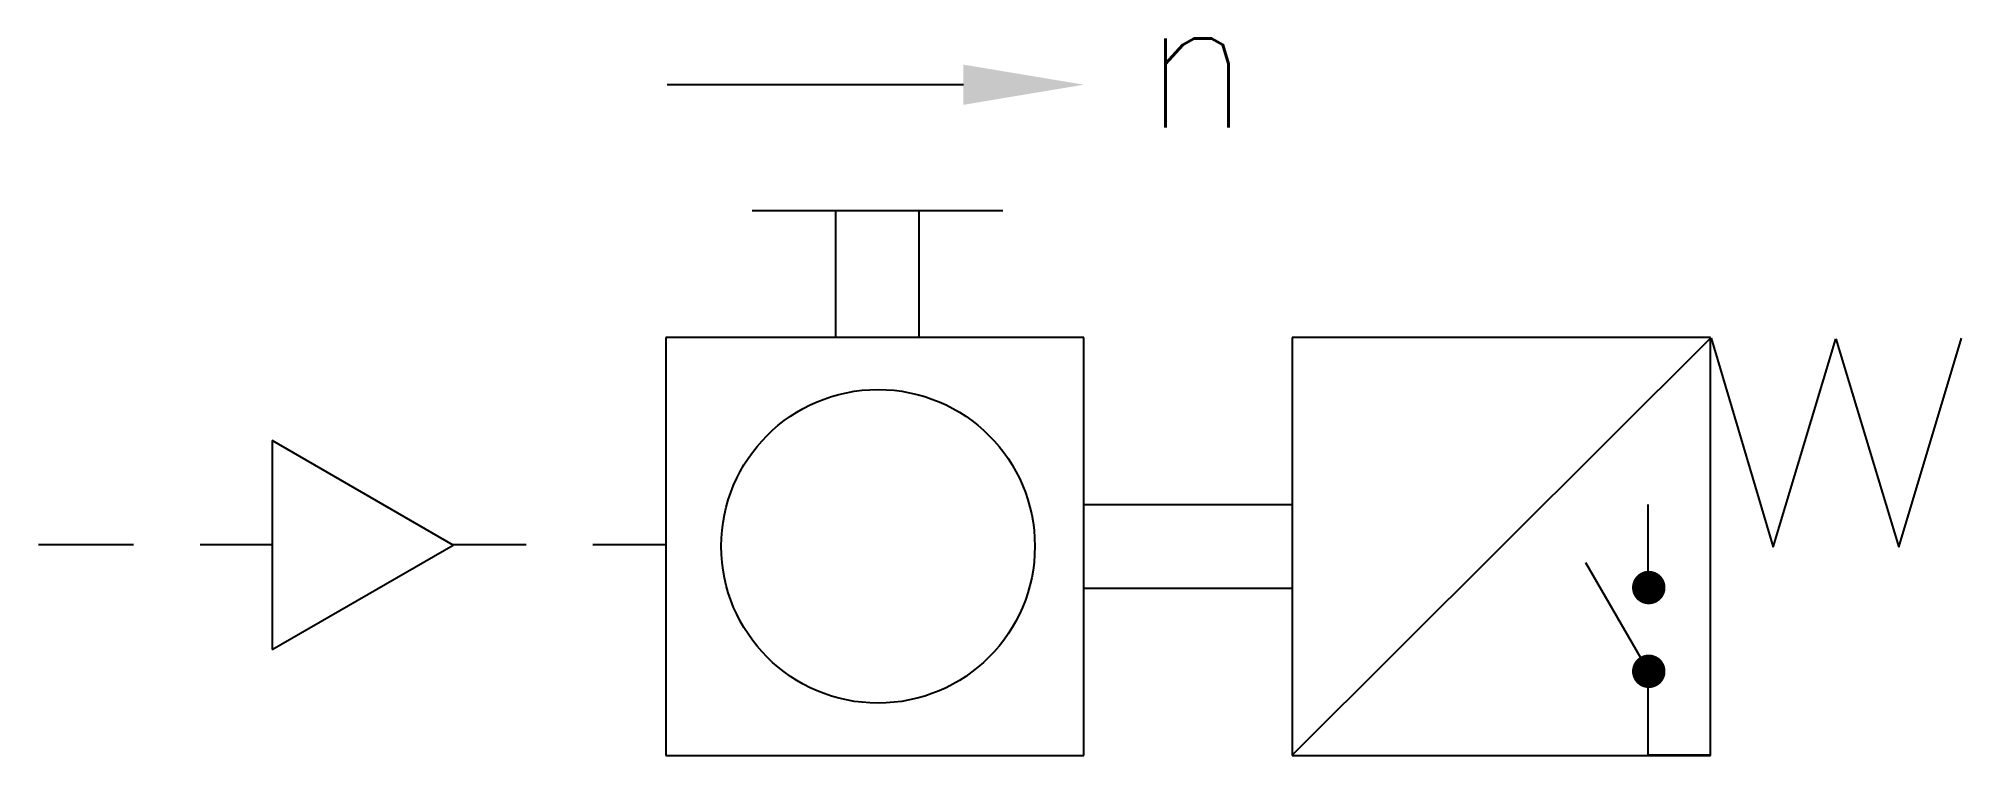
# Model space of a CAD drawing. Extents: x 376.6 to 422.6, y 329.1 to 346.2.
import ezdxf

# ---------------------------------------------------------------- set-up
doc = ezdxf.new("R2010")
doc.units = 0
doc.header["$LTSCALE"] = 5
doc.header["$MEASUREMENT"] = 0
doc.layers.add('11', color=1, linetype='CONTINUOUS')
doc.layers.add('12', color=2, linetype='CONTINUOUS')
doc.styles.add('HZ', font='txt', dxfattribs={"bigfont": 'hztxt'})

# ---------------------------------------------------------------- blocks, each defined once
blk = doc.blocks.new('5236', base_point=(344.924, 42.985))
at = {"layer": '11'}
for p, q in [((342.018, 47.871), (343.501, 42.874)), ((343.501, 42.874), (345.003, 47.856)), ((345.003, 47.856), (346.506, 42.874)), ((346.506, 42.874), (348.008, 47.871))]:
    blk.add_line(p, q, dxfattribs=at)

msp = doc.modelspace()

# ---------------------------------------------------------------- linework, layer by layer
at = {"layer": '11'}
for p, q in [((398.686, 345.101), (391.603, 345.101)), ((399.632, 342.085), (393.632, 342.085)), ((395.624, 342.092), (395.624, 339.06)), ((397.624, 339.06), (397.624, 342.092)), ((391.566, 339.06), (391.566, 329.06)), ((401.566, 339.06), (391.566, 339.06)), ((401.566, 329.06), (401.566, 339.06)), ((416.551, 339.06), (406.551, 339.06)), ((406.551, 339.06), (406.551, 329.06)), ((406.568, 329.081), (416.571, 339.06)), ((416.551, 329.06), (416.551, 339.06)), ((386.483, 334.093), (382.153, 336.593)), ((382.153, 336.593), (382.153, 331.593)), ((401.566, 335.065), (406.551, 335.065)), ((415.063, 333.065), (415.063, 335.065)), ((382.153, 331.593), (386.483, 334.093)), ((415.068, 331.074), (413.568, 333.672)), ((401.566, 333.065), (406.551, 333.065)), ((415.063, 329.069), (415.063, 331.065)), ((391.566, 329.06), (401.566, 329.06)), ((406.551, 329.06), (416.551, 329.06)), ((416.563, 329.069), (415.063, 329.069))]:
    msp.add_line(p, q, dxfattribs=at)
at = {"layer": '11', "const_width": 0.4}
for points in [[(414.877, 333.077, 1), (415.277, 333.077, 1)], [(414.877, 331.074, 1), (415.277, 331.074, 1)]]:
    msp.add_lwpolyline(points, format="xyb", close=True, dxfattribs=at)
at = {"layer": '11'}
msp.add_circle((396.644, 334.063), 3.75, dxfattribs=at)
at = {"layer": '12'}
for p, q in [((378.834, 334.097), (376.563, 334.097)), ((382.154, 334.097), (380.434, 334.097)), ((388.224, 334.097), (386.476, 334.097)), ((391.544, 334.097), (389.824, 334.097))]:
    msp.add_line(p, q, dxfattribs=at)
msp.add_solid([(398.686, 345.581), (398.686, 344.621), (401.566, 345.101)], dxfattribs=at)

# ---------------------------------------------------------------- block references
at = {"layer": '11'}
msp.add_blockref('5236', (419.474, 334.151), dxfattribs=at)

# ---------------------------------------------------------------- texts
at = {"layer": '11', "style": 'HZ'}
msp.add_text('n', height=3.2, dxfattribs=at).set_placement((402.97, 344.074))

doc.saveas('drawing.dxf')
